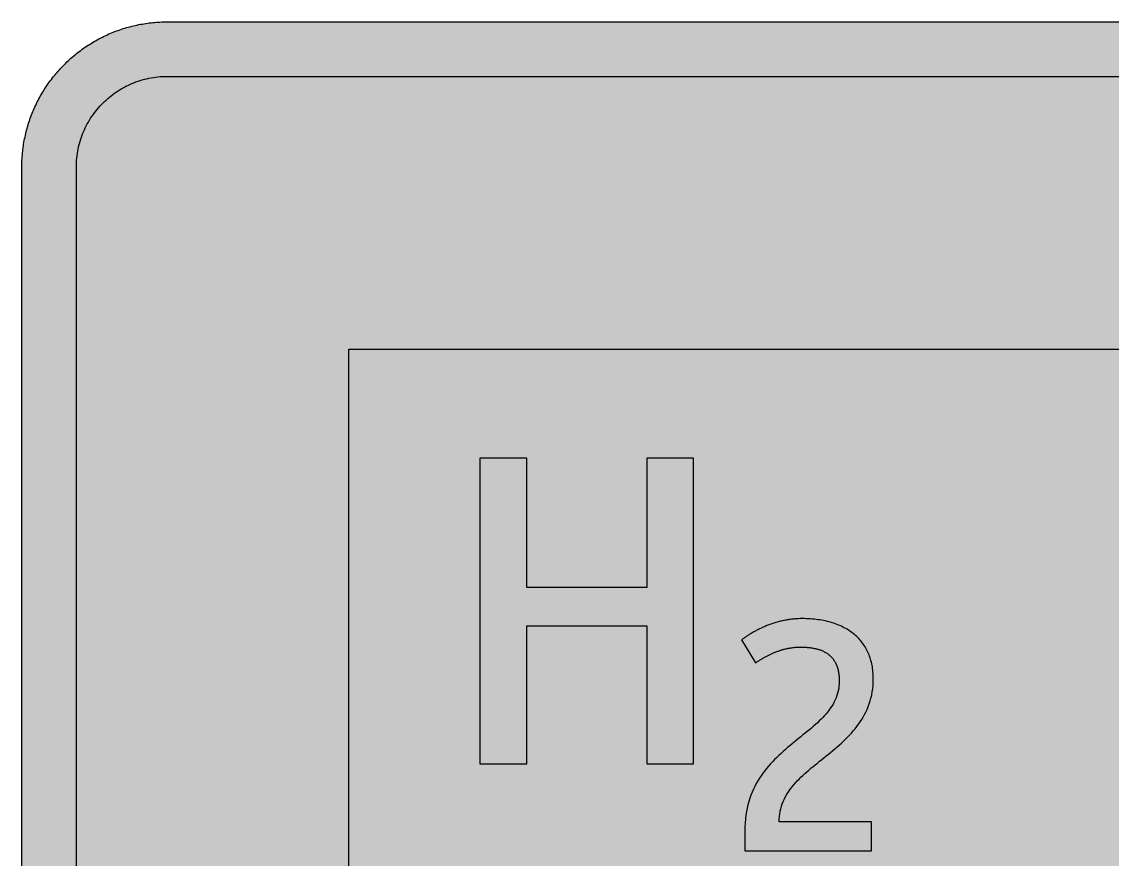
# Model space of a CAD drawing. Header units: millimetres. Extents: x 0 to 212, y 0 to 212.
# Drawn here: x 0.1 to 105.9, y 130.5 to 211.7 of the extents above; entities that cross this region are included whole.
import ezdxf

# ---------------------------------------------------------------- set-up
doc = ezdxf.new("R2010")
doc.units = ezdxf.units.MM

msp = doc.modelspace()

# ---------------------------------------------------------------- hatches: boundary and pattern name
for color, points in [(254, [(14.1633, 0.0536), (13.9878, 0.0533), (13.8125, 0.0559), (13.6373, 0.061), (13.462, 0.0686), (13.2893, 0.0787), (13.114, 0.0914), (12.9413, 0.1041), (12.7686, 0.1219), (12.5959, 0.1397), (12.4231, 0.16), (12.2504, 0.1829), (12.0777, 0.2057), (11.9075, 0.2337), (11.7373, 0.2616), (11.5672, 0.2921), (11.397, 0.3251), (11.2268, 0.3607), (11.0592, 0.3988), (10.8915, 0.4369), (10.7239, 0.4775), (10.5562, 0.5207), (10.3886, 0.5664), (10.2235, 0.6121), (10.0584, 0.6629), (9.8933, 0.7137), (9.7307, 0.7671), (9.5682, 0.8204), (9.4056, 0.8788), (9.2431, 0.9373), (9.083, 0.9982), (8.923, 1.0617), (8.763, 1.1252), (8.6055, 1.1938), (8.4455, 1.2624), (8.2906, 1.331), (8.1331, 1.4046), (7.9781, 1.4783), (7.8232, 1.5545), (7.6708, 1.6332), (7.5184, 1.7145), (7.366, 1.7958), (7.2161, 1.8796), (7.0663, 1.966), (6.919, 2.0523), (6.7716, 2.1438), (6.6243, 2.2352), (6.4795, 2.3266), (6.3348, 2.4232), (6.19, 2.5197), (6.0477, 2.6187), (5.908, 2.7178), (5.7683, 2.8194), (5.6286, 2.9235), (5.4915, 3.0302), (5.3543, 3.1369), (5.2197, 3.2461), (5.0851, 3.3579), (4.953, 3.4722), (4.8209, 3.5865), (4.6914, 3.7033), (4.5644, 3.8202), (4.4348, 3.9395), (4.3104, 4.0615), (4.1859, 4.1859), (4.0615, 4.3104), (3.9395, 4.4348), (3.8202, 4.5618), (3.7033, 4.6914), (3.5865, 4.8209), (3.4722, 4.953), (3.3579, 5.0851), (3.2487, 5.2197), (3.1369, 5.3543), (3.0302, 5.4915), (2.9235, 5.6286), (2.8194, 5.7683), (2.7178, 5.908), (2.6187, 6.0477), (2.5197, 6.19), (2.4232, 6.3348), (2.3266, 6.477), (2.2352, 6.6243), (2.1438, 6.7691), (2.0523, 6.9164), (1.966, 7.0663), (1.8796, 7.2161), (1.7958, 7.366), (1.7145, 7.5184), (1.6332, 7.6708), (1.5545, 7.8232), (1.4783, 7.9781), (1.4046, 8.1331), (1.331, 8.2906), (1.2598, 8.4455), (1.1913, 8.603), (1.1252, 8.763), (1.0592, 8.923), (0.9982, 9.083), (0.9373, 9.2431), (0.8763, 9.4056), (0.8204, 9.5682), (0.7645, 9.7307), (0.7112, 9.8933), (0.6604, 10.0584), (0.6121, 10.2235), (0.5639, 10.3911), (0.5207, 10.5562), (0.4775, 10.7239), (0.4343, 10.8915), (0.3962, 11.0592), (0.3607, 11.2268), (0.3251, 11.397), (0.2921, 11.5672), (0.2616, 11.7373), (0.2311, 11.9075), (0.2057, 12.0802), (0.1803, 12.2504), (0.1575, 12.4231), (0.1372, 12.5959), (0.1194, 12.7686), (0.1041, 12.9413), (0.0889, 13.1166), (0.0787, 13.2893), (0.0686, 13.4645), (0.061, 13.6373), (0.0559, 13.8125), (0.0508, 13.9878), (0.0508, 14.163), (0.0522, 197.6092), (0.0508, 197.7822), (0.0559, 197.9574), (0.061, 198.1327), (0.0686, 198.308), (0.0787, 198.4807), (0.0889, 198.6559), (0.1041, 198.8287), (0.1194, 199.0014), (0.1372, 199.1741), (0.1575, 199.3468), (0.1803, 199.5195), (0.2057, 199.6923), (0.2311, 199.8624), (0.2616, 200.0326), (0.2921, 200.2028), (0.3251, 200.373), (0.3607, 200.5432), (0.3962, 200.7108), (0.4343, 200.8784), (0.4775, 201.0461), (0.5207, 201.2137), (0.5639, 201.3814), (0.6121, 201.5465), (0.6604, 201.7116), (0.7112, 201.8767), (0.7645, 202.0392), (0.8204, 202.2018), (0.8763, 202.3643), (0.9373, 202.5269), (0.9982, 202.6869), (1.0592, 202.8469), (1.1252, 203.007), (1.1913, 203.1644), (1.2598, 203.3245), (1.331, 203.4794), (1.4046, 203.6369), (1.4783, 203.7918), (1.5545, 203.9468), (1.6332, 204.0992), (1.7145, 204.2516), (1.7958, 204.404), (1.8796, 204.5538), (1.966, 204.7037), (2.0523, 204.851), (2.1438, 204.9983), (2.2352, 205.1456), (2.3266, 205.2904), (2.4232, 205.4352), (2.5197, 205.58), (2.6187, 205.7222), (2.7178, 205.8619), (2.8194, 206.0016), (2.9235, 206.1413), (3.0302, 206.2785), (3.1369, 206.4156), (3.2487, 206.5503), (3.3579, 206.6849), (3.4722, 206.817), (3.5865, 206.949), (3.7033, 207.0786), (3.8202, 207.2056), (3.9395, 207.3351), (4.0615, 207.4596), (4.1859, 207.584), (4.3104, 207.7085), (4.4348, 207.8304), (4.5644, 207.9498), (4.6914, 208.0666), (4.8209, 208.1835), (4.953, 208.2978), (5.0851, 208.4121), (5.2197, 208.5213), (5.3543, 208.6331), (5.4915, 208.7397), (5.6286, 208.8464), (5.7683, 208.9506), (5.908, 209.0522), (6.0477, 209.1512), (6.19, 209.2503), (6.3348, 209.3468), (6.4795, 209.4433), (6.6243, 209.5348), (6.7716, 209.6262), (6.919, 209.7176), (7.0663, 209.804), (7.2161, 209.8904), (7.366, 209.9742), (7.5184, 210.0555), (7.6708, 210.1367), (7.8232, 210.2155), (7.9781, 210.2917), (8.1331, 210.3653), (8.2906, 210.439), (8.4455, 210.5101), (8.6055, 210.5787), (8.763, 210.6447), (8.923, 210.7108), (9.083, 210.7717), (9.2431, 210.8327), (9.4056, 210.8937), (9.5682, 210.9495), (9.7307, 211.0054), (9.8933, 211.0588), (10.0584, 211.1096), (10.2235, 211.1578), (10.3886, 211.2061), (10.5562, 211.2493), (10.7239, 211.2924), (10.8915, 211.3356), (11.0592, 211.3737), (11.2268, 211.4093), (11.397, 211.4448), (11.5672, 211.4779), (11.7373, 211.5083), (11.9075, 211.5388), (12.0777, 211.5642), (12.2504, 211.5896), (12.4231, 211.6125), (12.5959, 211.6328), (12.7686, 211.6506), (12.9413, 211.6658), (13.114, 211.6811), (13.2893, 211.6912), (13.462, 211.7014), (13.6373, 211.709), (13.8125, 211.7141), (13.9878, 211.7192), (14.163, 211.7192), (197.6078, 211.7203), (197.7822, 211.7192), (197.9574, 211.7141), (198.1327, 211.709), (198.3054, 211.7014), (198.4807, 211.6912), (198.6534, 211.6811), (198.8287, 211.6658), (199.0014, 211.6506), (199.1741, 211.6328), (199.3468, 211.6125), (199.5195, 211.5896), (199.6897, 211.5642), (199.8624, 211.5388), (200.0326, 211.5083), (200.2028, 211.4779), (200.373, 211.4448), (200.5432, 211.4093), (200.7108, 211.3737), (200.8784, 211.3356), (201.0461, 211.2924), (201.2137, 211.2493), (201.3788, 211.2061), (201.5465, 211.1578), (201.7116, 211.1096), (201.8767, 211.0588), (202.0392, 211.0054), (202.2018, 210.9495), (202.3643, 210.8937), (202.5269, 210.8327), (202.6869, 210.7717), (202.8469, 210.7108), (203.007, 210.6447), (203.167, 210.5787), (203.3245, 210.5101), (203.4794, 210.439), (203.6369, 210.3653), (203.7918, 210.2917), (203.9468, 210.2155), (204.0992, 210.1367), (204.2516, 210.0555), (204.404, 209.9742), (204.5538, 209.8904), (204.7037, 209.804), (204.8535, 209.7176), (205.0009, 209.6262), (205.1456, 209.5348), (205.293, 209.4433), (205.4352, 209.3468), (205.58, 209.2503), (205.7222, 209.1512), (205.8619, 209.0522), (206.0016, 208.9506), (206.1413, 208.8464), (206.2785, 208.7397), (206.4156, 208.6331), (206.5503, 208.5213), (206.6849, 208.4121), (206.817, 208.2978), (206.949, 208.1835), (207.0786, 208.0666), (207.2081, 207.9498), (207.3351, 207.8304), (207.4596, 207.7085), (207.584, 207.584), (207.7085, 207.4596), (207.8304, 207.3351), (207.9498, 207.2056), (208.0666, 207.0786), (208.1835, 206.949), (208.2978, 206.817), (208.4121, 206.6849), (208.5238, 206.5503), (208.6331, 206.4156), (208.7397, 206.2785), (208.8464, 206.1413), (208.9506, 206.0016), (209.0522, 205.8619), (209.1512, 205.7222), (209.2503, 205.58), (209.3468, 205.4352), (209.4433, 205.2904), (209.5348, 205.1456), (209.6262, 204.9983), (209.7176, 204.851), (209.804, 204.7037), (209.8904, 204.5538), (209.9742, 204.404), (210.0555, 204.2516), (210.1367, 204.0992), (210.2155, 203.9468), (210.2917, 203.7918), (210.3653, 203.6369), (210.439, 203.4794), (210.5076, 203.3245), (210.5762, 203.1644), (210.6447, 203.007), (210.7082, 202.8469), (210.7717, 202.6869), (210.8327, 202.5269), (210.8911, 202.3643), (210.9495, 202.2018), (211.0029, 202.0392), (211.0562, 201.8767), (211.107, 201.7116), (211.1578, 201.5465), (211.2035, 201.3814), (211.2493, 201.2137), (211.2924, 201.0461), (211.3331, 200.8784), (211.3712, 200.7108), (211.4093, 200.5432), (211.4448, 200.373), (211.4779, 200.2028), (211.5083, 200.0326), (211.5363, 199.8624), (211.5642, 199.6923), (211.5871, 199.5195), (211.6099, 199.3468), (211.6303, 199.1741), (211.648, 199.0014), (211.6658, 198.8287), (211.6785, 198.6559), (211.6912, 198.4807), (211.7014, 198.308), (211.709, 198.1327), (211.7141, 197.9574), (211.7166, 197.7822), (211.7166, 197.6069), (211.7189, 14.1647), (211.7166, 13.9878), (211.7141, 13.8125), (211.709, 13.6373), (211.7014, 13.4645), (211.6912, 13.2893), (211.6785, 13.1166), (211.6658, 12.9413), (211.648, 12.7686), (211.6303, 12.5959), (211.6099, 12.4231), (211.5871, 12.2504), (211.5642, 12.0802), (211.5363, 11.9075), (211.5083, 11.7373), (211.4779, 11.5672), (211.4448, 11.397), (211.4093, 11.2268), (211.3712, 11.0592), (211.3331, 10.8915), (211.2924, 10.7239), (211.2493, 10.5562), (211.2035, 10.3911), (211.1578, 10.2235), (211.107, 10.0584), (211.0562, 9.8933), (211.0029, 9.7307), (210.9495, 9.5682), (210.8911, 9.4056), (210.8327, 9.2431), (210.7717, 9.083), (210.7082, 8.923), (210.6447, 8.763), (210.5762, 8.603), (210.5076, 8.4455), (210.439, 8.2906), (210.3653, 8.1331), (210.2917, 7.9781), (210.2155, 7.8232), (210.1367, 7.6708), (210.0555, 7.5184), (209.9742, 7.366), (209.8904, 7.2161), (209.804, 7.0663), (209.7176, 6.9164), (209.6262, 6.7691), (209.5348, 6.6243), (209.4433, 6.477), (209.3468, 6.3348), (209.2503, 6.19), (209.1512, 6.0477), (209.0522, 5.908), (208.9506, 5.7683), (208.8464, 5.6286), (208.7397, 5.4915), (208.6331, 5.3543), (208.5238, 5.2197), (208.4121, 5.0851), (208.2978, 4.953), (208.1835, 4.8209), (208.0666, 4.6914), (207.9498, 4.5618), (207.8304, 4.4348), (207.7085, 4.3104), (207.584, 4.1859), (207.4596, 4.0615), (207.3351, 3.9395), (207.2081, 3.8202), (207.0786, 3.7033), (206.949, 3.5865), (206.817, 3.4722), (206.6849, 3.3579), (206.5503, 3.2461), (206.4156, 3.1369), (206.2785, 3.0302), (206.1413, 2.9235), (206.0016, 2.8194), (205.8619, 2.7178), (205.7222, 2.6187), (205.58, 2.5197), (205.4352, 2.4232), (205.293, 2.3266), (205.1456, 2.2352), (205.0009, 2.1438), (204.8535, 2.0523), (204.7037, 1.966), (204.5538, 1.8796), (204.404, 1.7958), (204.2516, 1.7145), (204.0992, 1.6332), (203.9468, 1.5545), (203.7918, 1.4783), (203.6369, 1.4046), (203.4794, 1.331), (203.3245, 1.2624), (203.167, 1.1938), (203.007, 1.1252), (202.8469, 1.0617), (202.6869, 0.9982), (202.5269, 0.9373), (202.3643, 0.8788), (202.2018, 0.8204), (202.0392, 0.7671), (201.8767, 0.7137), (201.7116, 0.6629), (201.5465, 0.6121), (201.3788, 0.5664), (201.2137, 0.5207), (201.0461, 0.4775), (200.8784, 0.4369), (200.7108, 0.3988), (200.5432, 0.3607), (200.373, 0.3251), (200.2028, 0.2921), (200.0326, 0.2616), (199.8624, 0.2337), (199.6897, 0.2057), (199.5195, 0.1829), (199.3468, 0.16), (199.1741, 0.1397), (199.0014, 0.1219), (198.8287, 0.1041), (198.6534, 0.0914), (198.4807, 0.0787), (198.3054, 0.0686), (198.1327, 0.061), (197.9574, 0.0559), (197.7822, 0.0533), (197.6069, 0.0533)]), (144, [(14.1633, 5.3453), (13.9344, 5.3467), (13.7084, 5.3543), (13.4849, 5.3696), (13.2613, 5.3899), (13.0378, 5.4153), (12.8194, 5.4458), (12.6009, 5.4813), (12.385, 5.522), (12.1717, 5.5702), (11.9583, 5.621), (11.7475, 5.6794), (11.5392, 5.7404), (11.3335, 5.8064), (11.1303, 5.8801), (10.9296, 5.9563), (10.729, 6.0376), (10.5334, 6.1239), (10.3378, 6.2128), (10.1473, 6.3094), (9.9593, 6.4084), (9.7714, 6.5126), (9.5885, 6.6218), (9.4082, 6.7335), (9.2304, 6.8504), (9.0576, 6.9698), (8.8849, 7.0968), (8.7173, 7.2238), (8.5522, 7.3584), (8.3896, 7.4955), (8.2321, 7.6352), (8.0772, 7.78), (7.9273, 7.9273), (7.7775, 8.0772), (7.6352, 8.2321), (7.493, 8.3922), (7.3558, 8.5522), (7.2238, 8.7173), (7.0942, 8.8875), (6.9698, 9.0576), (6.8504, 9.2329), (6.7335, 9.4107), (6.6192, 9.591), (6.5126, 9.7739), (6.4084, 9.9593), (6.3068, 10.1473), (6.2128, 10.3403), (6.1214, 10.5334), (6.035, 10.7315), (5.9538, 10.9296), (5.8776, 11.1303), (5.8064, 11.3335), (5.7404, 11.5418), (5.6769, 11.75), (5.621, 11.9583), (5.5677, 12.1717), (5.522, 12.385), (5.4813, 12.6009), (5.4432, 12.8194), (5.4127, 13.0404), (5.3873, 13.2613), (5.3696, 13.4849), (5.3543, 13.7084), (5.3467, 13.937), (5.3416, 14.163), (5.3439, 197.6092), (5.3467, 197.8355), (5.3543, 198.0616), (5.3696, 198.2851), (5.3873, 198.5086), (5.4127, 198.7321), (5.4432, 198.9506), (5.4813, 199.169), (5.522, 199.3849), (5.5677, 199.5983), (5.621, 199.8116), (5.6769, 200.0225), (5.7404, 200.2307), (5.8064, 200.4365), (5.8776, 200.6397), (5.9538, 200.8403), (6.035, 201.041), (6.1214, 201.2366), (6.2128, 201.4322), (6.3068, 201.6227), (6.4084, 201.8106), (6.5126, 201.9986), (6.6192, 202.1815), (6.7335, 202.3618), (6.8504, 202.5396), (6.9698, 202.7123), (7.0942, 202.885), (7.2238, 203.0527), (7.3558, 203.2178), (7.493, 203.3803), (7.6352, 203.5378), (7.7775, 203.6928), (7.9273, 203.8426), (8.0772, 203.9925), (8.2321, 204.1347), (8.3896, 204.277), (8.5522, 204.4141), (8.7173, 204.5462), (8.8849, 204.6757), (9.0576, 204.8002), (9.2304, 204.9196), (9.4082, 205.0364), (9.5885, 205.1507), (9.7714, 205.2574), (9.9593, 205.3615), (10.1473, 205.4631), (10.3378, 205.5571), (10.5334, 205.6486), (10.729, 205.7349), (10.9296, 205.8162), (11.1303, 205.8924), (11.3335, 205.9635), (11.5392, 206.0296), (11.7475, 206.0931), (11.9583, 206.1489), (12.1717, 206.2023), (12.385, 206.248), (12.6009, 206.2886), (12.8194, 206.3267), (13.0378, 206.3572), (13.2613, 206.3826), (13.4849, 206.4004), (13.7084, 206.4156), (13.9344, 206.4233), (14.163, 206.4283), (197.6078, 206.4286), (197.833, 206.4233), (198.0616, 206.4156), (198.2851, 206.4004), (198.5086, 206.3826), (198.7296, 206.3572), (198.9506, 206.3267), (199.169, 206.2886), (199.3849, 206.248), (199.5983, 206.2023), (199.8116, 206.1489), (200.0199, 206.0931), (200.2282, 206.0296), (200.4365, 205.9635), (200.6397, 205.8924), (200.8403, 205.8162), (201.0385, 205.7349), (201.2366, 205.6486), (201.4296, 205.5571), (201.6227, 205.4631), (201.8106, 205.3615), (201.996, 205.2574), (202.1789, 205.1507), (202.3593, 205.0364), (202.5371, 204.9196), (202.7123, 204.8002), (202.8825, 204.6757), (203.0527, 204.5462), (203.2178, 204.4141), (203.3778, 204.277), (203.5378, 204.1347), (203.6928, 203.9925), (203.8426, 203.8426), (203.9899, 203.6928), (204.1347, 203.5378), (204.2744, 203.3803), (204.4116, 203.2178), (204.5462, 203.0527), (204.6732, 202.885), (204.8002, 202.7123), (204.9196, 202.5396), (205.0364, 202.3618), (205.1482, 202.1815), (205.2574, 201.9986), (205.3615, 201.8106), (205.4606, 201.6227), (205.5571, 201.4322), (205.646, 201.2366), (205.7324, 201.041), (205.8137, 200.8403), (205.8899, 200.6397), (205.9635, 200.4365), (206.0296, 200.2307), (206.0905, 200.0225), (206.1489, 199.8116), (206.1997, 199.5983), (206.248, 199.3849), (206.2886, 199.169), (206.3242, 198.9506), (206.3547, 198.7321), (206.3801, 198.5086), (206.4004, 198.2851), (206.4156, 198.0616), (206.4233, 197.8355), (206.4258, 197.6069), (206.4272, 14.1647), (206.4233, 13.937), (206.4156, 13.7084), (206.4004, 13.4849), (206.3801, 13.2613), (206.3547, 13.0404), (206.3242, 12.8194), (206.2886, 12.6009), (206.248, 12.385), (206.1997, 12.1717), (206.1489, 11.9583), (206.0905, 11.75), (206.0296, 11.5418), (205.9635, 11.3335), (205.8899, 11.1303), (205.8137, 10.9296), (205.7324, 10.7315), (205.646, 10.5334), (205.5571, 10.3403), (205.4606, 10.1473), (205.3615, 9.9593), (205.2574, 9.7739), (205.1482, 9.591), (205.0364, 9.4107), (204.9196, 9.2329), (204.8002, 9.0576), (204.6732, 8.8875), (204.5462, 8.7173), (204.4116, 8.5522), (204.2744, 8.3922), (204.1347, 8.2321), (203.9899, 8.0772), (203.8426, 7.9273), (203.6928, 7.78), (203.5378, 7.6352), (203.3778, 7.4955), (203.2178, 7.3584), (203.0527, 7.2238), (202.8825, 7.0968), (202.7123, 6.9698), (202.5371, 6.8504), (202.3593, 6.7335), (202.1789, 6.6218), (201.996, 6.5126), (201.8106, 6.4084), (201.6227, 6.3094), (201.4296, 6.2128), (201.2366, 6.1239), (201.0385, 6.0376), (200.8403, 5.9563), (200.6397, 5.8801), (200.4365, 5.8064), (200.2282, 5.7404), (200.0199, 5.6794), (199.8116, 5.621), (199.5983, 5.5702), (199.3849, 5.522), (199.169, 5.4813), (198.9506, 5.4458), (198.7296, 5.4153), (198.5086, 5.3899), (198.2851, 5.3696), (198.0616, 5.3543), (197.833, 5.3467), (197.6069, 5.3442)]), (254, [(31.8022, 179.9703), (179.9689, 179.9703), (179.9689, 31.8036), (31.8022, 31.8036)]), (59, [(65.2459, 139.7536), (65.2459, 169.387), (60.7162, 169.387), (60.7162, 156.8549), (49.0746, 156.8549), (49.0746, 169.387), (44.5022, 169.387), (44.5022, 139.7536), (49.0746, 139.7536), (49.0746, 153.1302), (60.7162, 153.1302), (60.7162, 139.7536)]), (59, [(75.65, 151.0672), (75.7428, 151.0665), (75.8342, 151.064), (75.9282, 151.0614), (76.0197, 151.0589), (76.1111, 151.0538), (76.2025, 151.0487), (76.294, 151.0411), (76.3829, 151.0335), (76.4743, 151.0233), (76.5607, 151.0132), (76.6496, 151.003), (76.7359, 150.9903), (76.8223, 150.9751), (76.9087, 150.9598), (76.9925, 150.942), (77.0788, 150.9243), (77.1601, 150.9065), (77.2414, 150.8836), (77.3227, 150.8608), (77.404, 150.8379), (77.4827, 150.8125), (77.5614, 150.7846), (77.6376, 150.7541), (77.7138, 150.7236), (77.7875, 150.6906), (77.8612, 150.6576), (77.9323, 150.622), (78.0034, 150.5839), (78.072, 150.5458), (78.1406, 150.5026), (78.2066, 150.4594), (78.2726, 150.4137), (78.3361, 150.368), (78.3971, 150.3197), (78.4581, 150.2664), (78.5165, 150.2131), (78.5749, 150.1597), (78.6308, 150.1013), (78.6841, 150.0429), (78.7375, 149.9794), (78.7883, 149.9159), (78.8365, 149.8498), (78.8822, 149.7813), (78.928, 149.7101), (78.9711, 149.639), (79.0143, 149.5628), (79.0524, 149.4841), (79.0905, 149.4053), (79.1261, 149.3215), (79.1591, 149.2352), (79.1921, 149.1488), (79.2201, 149.0574), (79.248, 148.9659), (79.2734, 148.8694), (79.2963, 148.7729), (79.3166, 148.6713), (79.3344, 148.5671), (79.3496, 148.4605), (79.3623, 148.3512), (79.375, 148.2395), (79.3826, 148.1252), (79.3902, 148.0058), (79.3928, 147.8864), (79.3953, 147.762), (79.3877, 147.5156), (79.3674, 147.2743), (79.3369, 147.0381), (79.2912, 146.8095), (79.2353, 146.5859), (79.1667, 146.3675), (79.0905, 146.1541), (78.9991, 145.9459), (78.9, 145.7427), (78.7933, 145.5445), (78.674, 145.349), (78.547, 145.1585), (78.4123, 144.9705), (78.2701, 144.7851), (78.1177, 144.6047), (77.9602, 144.4244), (77.7951, 144.2466), (77.6249, 144.0739), (77.4497, 143.8986), (77.2668, 143.7284), (77.0788, 143.5583), (76.8883, 143.3881), (76.6902, 143.2179), (76.4921, 143.0503), (76.2889, 142.8801), (76.0832, 142.7124), (75.8723, 142.5423), (75.6615, 142.3721), (75.4507, 142.1994), (75.2373, 142.0266), (75.0214, 141.8514), (74.8081, 141.6761), (74.5922, 141.4958), (74.3763, 141.3154), (74.1629, 141.13), (73.9521, 140.9421), (73.7413, 140.7516), (73.533, 140.556), (73.3247, 140.3579), (73.1215, 140.1547), (72.9234, 139.9489), (72.7278, 139.7356), (72.5348, 139.5171), (72.3468, 139.2936), (72.1665, 139.065), (71.9887, 138.8313), (71.8185, 138.59), (71.6534, 138.3436), (71.4959, 138.0871), (71.3435, 137.8255), (71.2013, 137.5588), (71.0667, 137.2819), (70.9397, 136.9949), (70.8203, 136.7028), (70.7136, 136.4005), (70.6145, 136.0907), (70.5256, 135.7706), (70.4469, 135.443), (70.3783, 135.1026), (70.3224, 134.7546), (70.2793, 134.3965), (70.2462, 134.0256), (70.2259, 133.6446), (70.2183, 133.2535), (70.2208, 131.287), (82.5073, 131.287), (82.5073, 134.1116), (73.5542, 134.1116), (73.5584, 134.3787), (73.5787, 134.6403), (73.6117, 134.8943), (73.6549, 135.1432), (73.7108, 135.3845), (73.7794, 135.6208), (73.8581, 135.8519), (73.947, 136.0754), (74.0435, 136.2964), (74.1528, 136.5098), (74.2696, 136.7206), (74.3966, 136.9263), (74.5312, 137.127), (74.6735, 137.3226), (74.8233, 137.5181), (74.9808, 137.7061), (75.1459, 137.8941), (75.3161, 138.0795), (75.4913, 138.2598), (75.6742, 138.4402), (75.8596, 138.6154), (76.0527, 138.7907), (76.2483, 138.9659), (76.4464, 139.1387), (76.6496, 139.3088), (76.8553, 139.4816), (77.0611, 139.6517), (77.2719, 139.8219), (77.4852, 139.9896), (77.6961, 140.1623), (77.912, 140.3325), (78.1253, 140.5026), (78.3387, 140.6779), (78.5546, 140.8506), (78.7654, 141.0259), (78.9788, 141.2037), (79.187, 141.384), (79.3953, 141.5669), (79.6011, 141.7523), (79.8043, 141.9403), (80.0024, 142.1308), (80.198, 142.3264), (80.391, 142.5245), (80.5764, 142.7251), (80.7593, 142.9334), (80.9346, 143.1442), (81.1047, 143.3601), (81.2698, 143.5811), (81.4273, 143.8072), (81.5772, 144.0383), (81.7194, 144.2771), (81.854, 144.5209), (81.981, 144.7698), (82.0979, 145.0264), (82.2071, 145.2905), (82.3036, 145.5623), (82.3925, 145.8392), (82.4713, 146.1262), (82.5398, 146.4183), (82.5957, 146.7206), (82.6389, 147.033), (82.6719, 147.3505), (82.6922, 147.6807), (82.6973, 148.0185), (82.6948, 148.1861), (82.6897, 148.3538), (82.6795, 148.5163), (82.6668, 148.6789), (82.6516, 148.8389), (82.6313, 148.9964), (82.6059, 149.1539), (82.5779, 149.3063), (82.5475, 149.4587), (82.5119, 149.606), (82.4738, 149.7533), (82.4306, 149.8981), (82.3849, 150.0403), (82.3366, 150.18), (82.2833, 150.3172), (82.2274, 150.4518), (82.169, 150.5839), (82.1055, 150.716), (82.0395, 150.843), (81.9683, 150.9674), (81.8947, 151.0919), (81.8185, 151.2113), (81.7397, 151.3307), (81.6559, 151.445), (81.5696, 151.5593), (81.4781, 151.671), (81.3867, 151.7777), (81.2902, 151.8844), (81.1911, 151.986), (81.087, 152.0876), (80.9803, 152.1841), (80.8711, 152.2806), (80.7593, 152.3721), (80.6425, 152.461), (80.5256, 152.5499), (80.4037, 152.6337), (80.2767, 152.715), (80.1497, 152.7937), (80.0202, 152.8699), (79.8855, 152.9436), (79.7484, 153.0147), (79.6087, 153.0807), (79.4639, 153.1468), (79.3191, 153.2077), (79.1693, 153.2687), (79.0169, 153.3246), (78.8619, 153.3779), (78.7044, 153.4287), (78.5444, 153.477), (78.3819, 153.5201), (78.2142, 153.5633), (78.0466, 153.6014), (77.8739, 153.637), (77.7011, 153.67), (77.5233, 153.7005), (77.343, 153.7259), (77.1601, 153.7487), (76.9747, 153.7716), (76.7867, 153.7868), (76.5962, 153.8021), (76.4032, 153.8122), (76.2076, 153.8199), (76.0095, 153.8249), (75.8063, 153.8275), (75.6869, 153.8275), (75.5675, 153.8249), (75.4507, 153.8199), (75.3313, 153.8148), (75.2145, 153.8072), (75.0976, 153.7995), (74.9833, 153.7894), (74.869, 153.7767), (74.7547, 153.764), (74.643, 153.7513), (74.5312, 153.736), (74.4195, 153.7183), (74.3077, 153.7005), (74.1985, 153.6802), (74.0918, 153.6598), (73.9826, 153.6395), (73.8759, 153.6167), (73.7692, 153.5913), (73.6651, 153.5659), (73.5609, 153.5405), (73.4568, 153.5125), (73.3552, 153.4846), (73.2536, 153.4566), (73.152, 153.4262), (73.0529, 153.3957), (72.9539, 153.3627), (72.8548, 153.3296), (72.7583, 153.2966), (72.6618, 153.2611), (72.5653, 153.2255), (72.4713, 153.1899), (72.3773, 153.1518), (72.2859, 153.1163), (72.1944, 153.0782), (72.103, 153.0375), (72.0141, 152.9994), (71.9252, 152.9588), (71.8363, 152.9182), (71.7499, 152.8775), (71.6636, 152.8343), (71.5797, 152.7937), (71.4959, 152.7505), (71.4121, 152.7073), (71.3308, 152.6642), (71.2495, 152.621), (71.1683, 152.5778), (71.0895, 152.5321), (71.0108, 152.4889), (70.9346, 152.4432), (70.8584, 152.3975), (70.7822, 152.3543), (70.7085, 152.3086), (70.6374, 152.2628), (70.5637, 152.2171), (70.4926, 152.1714), (70.424, 152.1257), (70.3555, 152.08), (70.2869, 152.0342), (70.2183, 151.9885), (70.1548, 151.9428), (70.0888, 151.8971), (70.0253, 151.8539), (69.9618, 151.8082), (69.9008, 151.7625), (71.2682, 149.5432), (71.3334, 149.5831), (71.3994, 149.6238), (71.4654, 149.6644), (71.5315, 149.7051), (71.5975, 149.7457), (71.6636, 149.7838), (71.7296, 149.8244), (71.7956, 149.8625), (71.8591, 149.9006), (71.9252, 149.9387), (71.9912, 149.9768), (72.0547, 150.0124), (72.1182, 150.048), (72.1843, 150.0835), (72.2478, 150.1191), (72.3138, 150.1546), (72.3773, 150.1902), (72.4408, 150.2232), (72.5068, 150.2562), (72.5703, 150.2893), (72.6364, 150.3223), (72.6999, 150.3528), (72.7634, 150.3832), (72.8294, 150.4137), (72.8929, 150.4442), (72.959, 150.4747), (73.0225, 150.5026), (73.0885, 150.5306), (73.1545, 150.5585), (73.218, 150.5864), (73.2841, 150.6118), (73.3501, 150.6372), (73.4162, 150.6626), (73.4822, 150.6855), (73.5482, 150.7109), (73.6143, 150.7338), (73.6829, 150.7566), (73.7489, 150.7769), (73.8175, 150.7973), (73.8861, 150.8176), (73.9521, 150.8379), (74.0207, 150.8557), (74.0918, 150.8735), (74.1604, 150.8912), (74.229, 150.909), (74.3001, 150.9243), (74.3712, 150.9395), (74.4423, 150.9522), (74.5134, 150.9649), (74.5846, 150.9776), (74.6557, 150.9903), (74.7293, 151.0005), (74.803, 151.0106), (74.8767, 151.0208), (74.9503, 151.0284), (75.0265, 151.036), (75.1027, 151.0436), (75.1789, 151.0487), (75.2551, 151.0538), (75.3313, 151.0589), (75.4101, 151.0614), (75.4888, 151.064), (75.5675, 151.0665), (75.6488, 151.0665)])]:
    msp.add_hatch(color=color).paths.add_polyline_path(points)

# ---------------------------------------------------------------- linework, layer by layer
at = {"color": 254}
for points in [[(0.0508, 14.163), (0.0522, 197.6092), (0.0508, 197.7822), (0.0559, 197.9574), (0.061, 198.1327), (0.0686, 198.308), (0.0787, 198.4807), (0.0889, 198.6559), (0.1041, 198.8287), (0.1194, 199.0014), (0.1372, 199.1741), (0.1575, 199.3468), (0.1803, 199.5195), (0.2057, 199.6923), (0.2311, 199.8624), (0.2616, 200.0326), (0.2921, 200.2028), (0.3251, 200.373), (0.3607, 200.5432), (0.3962, 200.7108), (0.4343, 200.8784), (0.4775, 201.0461), (0.5207, 201.2137), (0.5639, 201.3814), (0.6121, 201.5465), (0.6604, 201.7116), (0.7112, 201.8767), (0.7645, 202.0392), (0.8204, 202.2018), (0.8763, 202.3643), (0.9373, 202.5269), (0.9982, 202.6869), (1.0592, 202.8469), (1.1252, 203.007), (1.1913, 203.1644), (1.2598, 203.3245), (1.331, 203.4794), (1.4046, 203.6369), (1.4783, 203.7918), (1.5545, 203.9468), (1.6332, 204.0992), (1.7145, 204.2516), (1.7958, 204.404), (1.8796, 204.5538), (1.966, 204.7037), (2.0523, 204.851), (2.1438, 204.9983), (2.2352, 205.1456), (2.3266, 205.2904), (2.4232, 205.4352), (2.5197, 205.58), (2.6187, 205.7222), (2.7178, 205.8619), (2.8194, 206.0016), (2.9235, 206.1413), (3.0302, 206.2785), (3.1369, 206.4156), (3.2487, 206.5503), (3.3579, 206.6849), (3.4722, 206.817), (3.5865, 206.949), (3.7033, 207.0786), (3.8202, 207.2056), (3.9395, 207.3351), (4.0615, 207.4596), (4.1859, 207.584), (4.3104, 207.7085), (4.4348, 207.8304), (4.5644, 207.9498), (4.6914, 208.0666), (4.8209, 208.1835), (4.953, 208.2978), (5.0851, 208.4121), (5.2197, 208.5213), (5.3543, 208.6331), (5.4915, 208.7397), (5.6286, 208.8464), (5.7683, 208.9506), (5.908, 209.0522), (6.0477, 209.1512), (6.19, 209.2503), (6.3348, 209.3468), (6.4795, 209.4433), (6.6243, 209.5348), (6.7716, 209.6262), (6.919, 209.7176), (7.0663, 209.804), (7.2161, 209.8904), (7.366, 209.9742), (7.5184, 210.0555), (7.6708, 210.1367), (7.8232, 210.2155), (7.9781, 210.2917), (8.1331, 210.3653), (8.2906, 210.439), (8.4455, 210.5101), (8.6055, 210.5787), (8.763, 210.6447), (8.923, 210.7108), (9.083, 210.7717), (9.2431, 210.8327), (9.4056, 210.8937), (9.5682, 210.9495), (9.7307, 211.0054), (9.8933, 211.0588), (10.0584, 211.1096), (10.2235, 211.1578), (10.3886, 211.2061), (10.5562, 211.2493), (10.7239, 211.2924), (10.8915, 211.3356), (11.0592, 211.3737), (11.2268, 211.4093), (11.397, 211.4448), (11.5672, 211.4779), (11.7373, 211.5083), (11.9075, 211.5388), (12.0777, 211.5642), (12.2504, 211.5896), (12.4231, 211.6125), (12.5959, 211.6328), (12.7686, 211.6506), (12.9413, 211.6658), (13.114, 211.6811), (13.2893, 211.6912), (13.462, 211.7014), (13.6373, 211.709), (13.8125, 211.7141), (13.9878, 211.7192), (14.163, 211.7192), (197.6078, 211.7203)], [(31.8022, 179.9703), (179.9689, 179.9703), (179.9689, 31.8036), (31.8022, 31.8036), (31.8022, 179.9703)]]:
    msp.add_lwpolyline(points, dxfattribs=at)
at = {"color": 144}
msp.add_lwpolyline([(5.3416, 14.163), (5.3439, 197.6092), (5.3467, 197.8355), (5.3543, 198.0616), (5.3696, 198.2851), (5.3873, 198.5086), (5.4127, 198.7321), (5.4432, 198.9506), (5.4813, 199.169), (5.522, 199.3849), (5.5677, 199.5983), (5.621, 199.8116), (5.6769, 200.0225), (5.7404, 200.2307), (5.8064, 200.4365), (5.8776, 200.6397), (5.9538, 200.8403), (6.035, 201.041), (6.1214, 201.2366), (6.2128, 201.4322), (6.3068, 201.6227), (6.4084, 201.8106), (6.5126, 201.9986), (6.6192, 202.1815), (6.7335, 202.3618), (6.8504, 202.5396), (6.9698, 202.7123), (7.0942, 202.885), (7.2238, 203.0527), (7.3558, 203.2178), (7.493, 203.3803), (7.6352, 203.5378), (7.7775, 203.6928), (7.9273, 203.8426), (8.0772, 203.9925), (8.2321, 204.1347), (8.3896, 204.277), (8.5522, 204.4141), (8.7173, 204.5462), (8.8849, 204.6757), (9.0576, 204.8002), (9.2304, 204.9196), (9.4082, 205.0364), (9.5885, 205.1507), (9.7714, 205.2574), (9.9593, 205.3615), (10.1473, 205.4631), (10.3378, 205.5571), (10.5334, 205.6486), (10.729, 205.7349), (10.9296, 205.8162), (11.1303, 205.8924), (11.3335, 205.9635), (11.5392, 206.0296), (11.7475, 206.0931), (11.9583, 206.1489), (12.1717, 206.2023), (12.385, 206.248), (12.6009, 206.2886), (12.8194, 206.3267), (13.0378, 206.3572), (13.2613, 206.3826), (13.4849, 206.4004), (13.7084, 206.4156), (13.9344, 206.4233), (14.163, 206.4283), (197.6078, 206.4286)], dxfattribs=at)
at = {"color": 59}
for points in [[(65.2459, 139.7536), (65.2459, 169.387), (60.7162, 169.387), (60.7162, 156.8549), (49.0746, 156.8549), (49.0746, 169.387), (44.5022, 169.387), (44.5022, 139.7536), (49.0746, 139.7536), (49.0746, 153.1302), (60.7162, 153.1302), (60.7162, 139.7536), (65.2459, 139.7536)], [(75.65, 151.0672), (75.7428, 151.0665), (75.8342, 151.064), (75.9282, 151.0614), (76.0197, 151.0589), (76.1111, 151.0538), (76.2025, 151.0487), (76.294, 151.0411), (76.3829, 151.0335), (76.4743, 151.0233), (76.5607, 151.0132), (76.6496, 151.003), (76.7359, 150.9903), (76.8223, 150.9751), (76.9087, 150.9598), (76.9925, 150.942), (77.0788, 150.9243), (77.1601, 150.9065), (77.2414, 150.8836), (77.3227, 150.8608), (77.404, 150.8379), (77.4827, 150.8125), (77.5614, 150.7846), (77.6376, 150.7541), (77.7138, 150.7236), (77.7875, 150.6906), (77.8612, 150.6576), (77.9323, 150.622), (78.0034, 150.5839), (78.072, 150.5458), (78.1406, 150.5026), (78.2066, 150.4594), (78.2726, 150.4137), (78.3361, 150.368), (78.3971, 150.3197), (78.4581, 150.2664), (78.5165, 150.2131), (78.5749, 150.1597), (78.6308, 150.1013), (78.6841, 150.0429), (78.7375, 149.9794), (78.7883, 149.9159), (78.8365, 149.8498), (78.8822, 149.7813), (78.928, 149.7101), (78.9711, 149.639), (79.0143, 149.5628), (79.0524, 149.4841), (79.0905, 149.4053), (79.1261, 149.3215), (79.1591, 149.2352), (79.1921, 149.1488), (79.2201, 149.0574), (79.248, 148.9659), (79.2734, 148.8694), (79.2963, 148.7729), (79.3166, 148.6713), (79.3344, 148.5671), (79.3496, 148.4605), (79.3623, 148.3512), (79.375, 148.2395), (79.3826, 148.1252), (79.3902, 148.0058), (79.3928, 147.8864), (79.3953, 147.762), (79.3877, 147.5156), (79.3674, 147.2743), (79.3369, 147.0381), (79.2912, 146.8095), (79.2353, 146.5859), (79.1667, 146.3675), (79.0905, 146.1541), (78.9991, 145.9459), (78.9, 145.7427), (78.7933, 145.5445), (78.674, 145.349), (78.547, 145.1585), (78.4123, 144.9705), (78.2701, 144.7851), (78.1177, 144.6047), (77.9602, 144.4244), (77.7951, 144.2466), (77.6249, 144.0739), (77.4497, 143.8986), (77.2668, 143.7284), (77.0788, 143.5583), (76.8883, 143.3881), (76.6902, 143.2179), (76.4921, 143.0503), (76.2889, 142.8801), (76.0832, 142.7124), (75.8723, 142.5423), (75.6615, 142.3721), (75.4507, 142.1994), (75.2373, 142.0266), (75.0214, 141.8514), (74.8081, 141.6761), (74.5922, 141.4958), (74.3763, 141.3154), (74.1629, 141.13), (73.9521, 140.9421), (73.7413, 140.7516), (73.533, 140.556), (73.3247, 140.3579), (73.1215, 140.1547), (72.9234, 139.9489), (72.7278, 139.7356), (72.5348, 139.5171), (72.3468, 139.2936), (72.1665, 139.065), (71.9887, 138.8313), (71.8185, 138.59), (71.6534, 138.3436), (71.4959, 138.0871), (71.3435, 137.8255), (71.2013, 137.5588), (71.0667, 137.2819), (70.9397, 136.9949), (70.8203, 136.7028), (70.7136, 136.4005), (70.6145, 136.0907), (70.5256, 135.7706), (70.4469, 135.443), (70.3783, 135.1026), (70.3224, 134.7546), (70.2793, 134.3965), (70.2462, 134.0256), (70.2259, 133.6446), (70.2183, 133.2535), (70.2208, 131.287), (82.5073, 131.287), (82.5073, 134.1116), (73.5542, 134.1116), (73.5584, 134.3787), (73.5787, 134.6403), (73.6117, 134.8943), (73.6549, 135.1432), (73.7108, 135.3845), (73.7794, 135.6208), (73.8581, 135.8519), (73.947, 136.0754), (74.0435, 136.2964), (74.1528, 136.5098), (74.2696, 136.7206), (74.3966, 136.9263), (74.5312, 137.127), (74.6735, 137.3226), (74.8233, 137.5181), (74.9808, 137.7061), (75.1459, 137.8941), (75.3161, 138.0795), (75.4913, 138.2598), (75.6742, 138.4402), (75.8596, 138.6154), (76.0527, 138.7907), (76.2483, 138.9659), (76.4464, 139.1387), (76.6496, 139.3088), (76.8553, 139.4816), (77.0611, 139.6517), (77.2719, 139.8219), (77.4852, 139.9896), (77.6961, 140.1623), (77.912, 140.3325), (78.1253, 140.5026), (78.3387, 140.6779), (78.5546, 140.8506), (78.7654, 141.0259), (78.9788, 141.2037), (79.187, 141.384), (79.3953, 141.5669), (79.6011, 141.7523), (79.8043, 141.9403), (80.0024, 142.1308), (80.198, 142.3264), (80.391, 142.5245), (80.5764, 142.7251), (80.7593, 142.9334), (80.9346, 143.1442), (81.1047, 143.3601), (81.2698, 143.5811), (81.4273, 143.8072), (81.5772, 144.0383), (81.7194, 144.2771), (81.854, 144.5209), (81.981, 144.7698), (82.0979, 145.0264), (82.2071, 145.2905), (82.3036, 145.5623), (82.3925, 145.8392), (82.4713, 146.1262), (82.5398, 146.4183), (82.5957, 146.7206), (82.6389, 147.033), (82.6719, 147.3505), (82.6922, 147.6807), (82.6973, 148.0185), (82.6948, 148.1861), (82.6897, 148.3538), (82.6795, 148.5163), (82.6668, 148.6789), (82.6516, 148.8389), (82.6313, 148.9964), (82.6059, 149.1539), (82.5779, 149.3063), (82.5475, 149.4587), (82.5119, 149.606), (82.4738, 149.7533), (82.4306, 149.8981), (82.3849, 150.0403), (82.3366, 150.18), (82.2833, 150.3172), (82.2274, 150.4518), (82.169, 150.5839), (82.1055, 150.716), (82.0395, 150.843), (81.9683, 150.9674), (81.8947, 151.0919), (81.8185, 151.2113), (81.7397, 151.3307), (81.6559, 151.445), (81.5696, 151.5593), (81.4781, 151.671), (81.3867, 151.7777), (81.2902, 151.8844), (81.1911, 151.986), (81.087, 152.0876), (80.9803, 152.1841), (80.8711, 152.2806), (80.7593, 152.3721), (80.6425, 152.461), (80.5256, 152.5499), (80.4037, 152.6337), (80.2767, 152.715), (80.1497, 152.7937), (80.0202, 152.8699), (79.8855, 152.9436), (79.7484, 153.0147), (79.6087, 153.0807), (79.4639, 153.1468), (79.3191, 153.2077), (79.1693, 153.2687), (79.0169, 153.3246), (78.8619, 153.3779), (78.7044, 153.4287), (78.5444, 153.477), (78.3819, 153.5201), (78.2142, 153.5633), (78.0466, 153.6014), (77.8739, 153.637), (77.7011, 153.67), (77.5233, 153.7005), (77.343, 153.7259), (77.1601, 153.7487), (76.9747, 153.7716), (76.7867, 153.7868), (76.5962, 153.8021), (76.4032, 153.8122), (76.2076, 153.8199), (76.0095, 153.8249), (75.8063, 153.8275), (75.6869, 153.8275), (75.5675, 153.8249), (75.4507, 153.8199), (75.3313, 153.8148), (75.2145, 153.8072), (75.0976, 153.7995), (74.9833, 153.7894), (74.869, 153.7767), (74.7547, 153.764), (74.643, 153.7513), (74.5312, 153.736), (74.4195, 153.7183), (74.3077, 153.7005), (74.1985, 153.6802), (74.0918, 153.6598), (73.9826, 153.6395), (73.8759, 153.6167), (73.7692, 153.5913), (73.6651, 153.5659), (73.5609, 153.5405), (73.4568, 153.5125), (73.3552, 153.4846), (73.2536, 153.4566), (73.152, 153.4262), (73.0529, 153.3957), (72.9539, 153.3627), (72.8548, 153.3296), (72.7583, 153.2966), (72.6618, 153.2611), (72.5653, 153.2255), (72.4713, 153.1899), (72.3773, 153.1518), (72.2859, 153.1163), (72.1944, 153.0782), (72.103, 153.0375), (72.0141, 152.9994), (71.9252, 152.9588), (71.8363, 152.9182), (71.7499, 152.8775), (71.6636, 152.8343), (71.5797, 152.7937), (71.4959, 152.7505), (71.4121, 152.7073), (71.3308, 152.6642), (71.2495, 152.621), (71.1683, 152.5778), (71.0895, 152.5321), (71.0108, 152.4889), (70.9346, 152.4432), (70.8584, 152.3975), (70.7822, 152.3543), (70.7085, 152.3086), (70.6374, 152.2628), (70.5637, 152.2171), (70.4926, 152.1714), (70.424, 152.1257), (70.3555, 152.08), (70.2869, 152.0342), (70.2183, 151.9885), (70.1548, 151.9428), (70.0888, 151.8971), (70.0253, 151.8539), (69.9618, 151.8082), (69.9008, 151.7625), (71.2682, 149.5432), (71.3334, 149.5831), (71.3994, 149.6238), (71.4654, 149.6644), (71.5315, 149.7051), (71.5975, 149.7457), (71.6636, 149.7838), (71.7296, 149.8244), (71.7956, 149.8625), (71.8591, 149.9006), (71.9252, 149.9387), (71.9912, 149.9768), (72.0547, 150.0124), (72.1182, 150.048), (72.1843, 150.0835), (72.2478, 150.1191), (72.3138, 150.1546), (72.3773, 150.1902), (72.4408, 150.2232), (72.5068, 150.2562), (72.5703, 150.2893), (72.6364, 150.3223), (72.6999, 150.3528), (72.7634, 150.3832), (72.8294, 150.4137), (72.8929, 150.4442), (72.959, 150.4747), (73.0225, 150.5026), (73.0885, 150.5306), (73.1545, 150.5585), (73.218, 150.5864), (73.2841, 150.6118), (73.3501, 150.6372), (73.4162, 150.6626), (73.4822, 150.6855), (73.5482, 150.7109), (73.6143, 150.7338), (73.6829, 150.7566), (73.7489, 150.7769), (73.8175, 150.7973), (73.8861, 150.8176), (73.9521, 150.8379), (74.0207, 150.8557), (74.0918, 150.8735), (74.1604, 150.8912), (74.229, 150.909), (74.3001, 150.9243), (74.3712, 150.9395), (74.4423, 150.9522), (74.5134, 150.9649), (74.5846, 150.9776), (74.6557, 150.9903), (74.7293, 151.0005), (74.803, 151.0106), (74.8767, 151.0208), (74.9503, 151.0284), (75.0265, 151.036), (75.1027, 151.0436), (75.1789, 151.0487), (75.2551, 151.0538), (75.3313, 151.0589), (75.4101, 151.0614), (75.4888, 151.064), (75.5675, 151.0665), (75.6488, 151.0665), (75.65, 151.0672)]]:
    msp.add_lwpolyline(points, dxfattribs=at)

doc.saveas('drawing.dxf')
